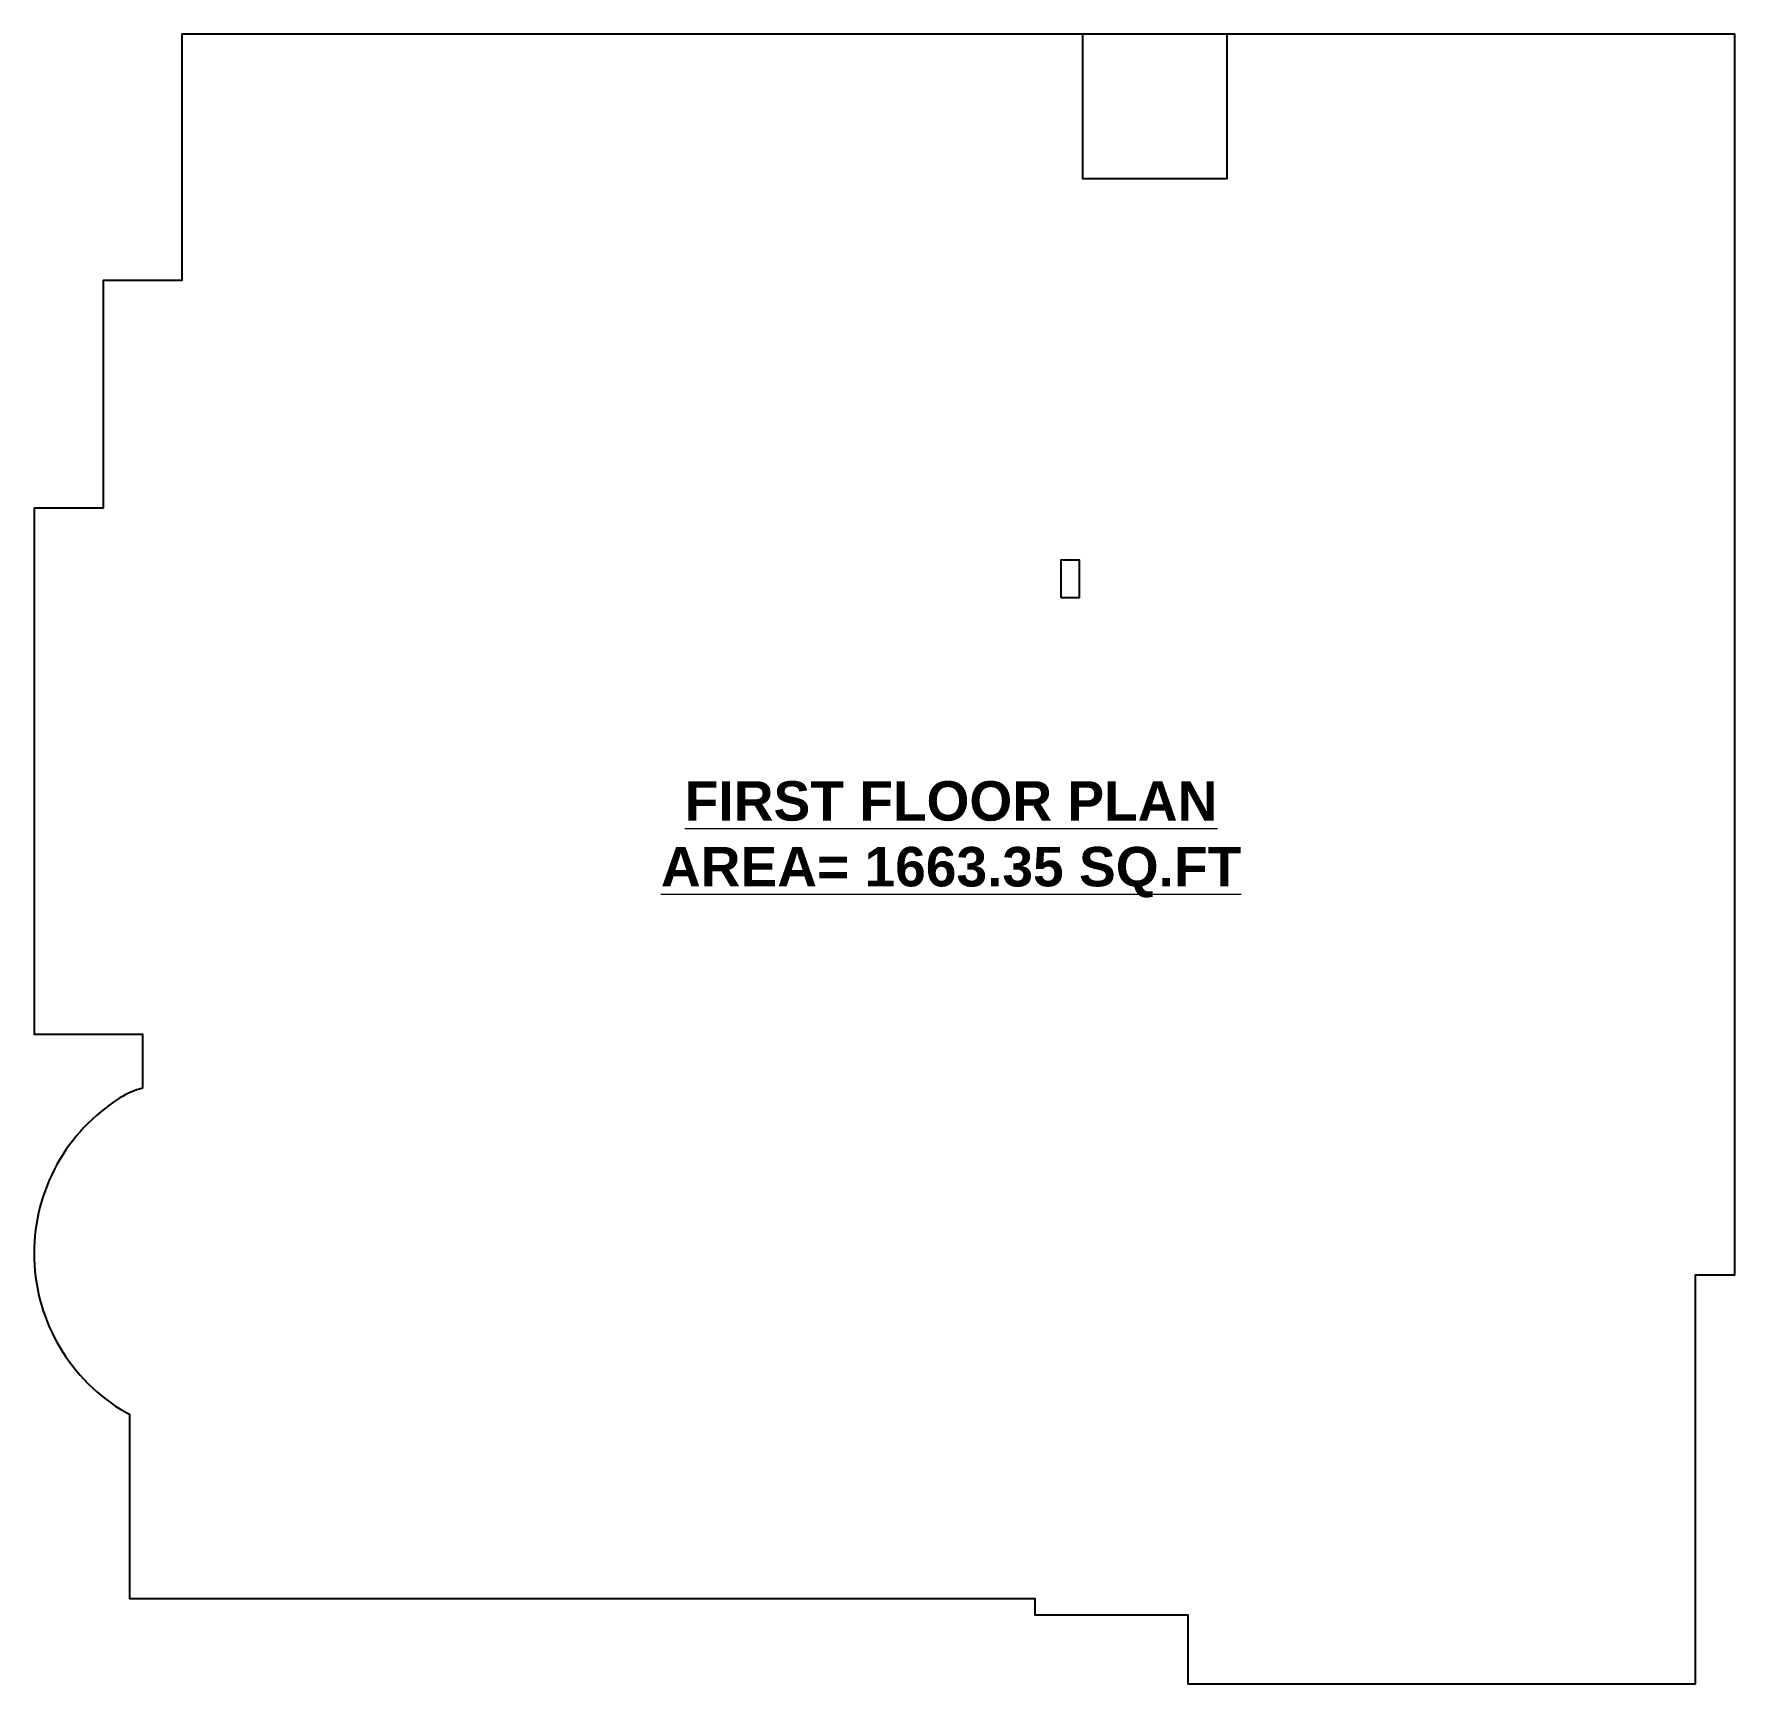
# Model space of a CAD drawing. Header units: inches. Extents: x 3672 to 10975, y -27382 to -746.
# Drawn here: x 7565 to 8083, y -23936 to -23434 of the extents above; entities that cross this region are included whole.
import ezdxf

# ---------------------------------------------------------------- set-up
doc = ezdxf.new("R2010")
doc.units = ezdxf.units.IN
doc.header["$LTSCALE"] = 17
doc.header["$MEASUREMENT"] = 0
doc.layers.add('25 BOT BAR', color=12, linetype='Continuous', lineweight=25)
doc.layers.add('TEXT', color=231, linetype='Continuous', lineweight=20)

msp = doc.modelspace()

# ---------------------------------------------------------------- linework, layer by layer
at = {"layer": '25 BOT BAR'}
msp.add_lwpolyline([(7884.36, -23434.15), (7610.36, -23434.15), (7610.36, -23509.15), (7586.36, -23509.15), (7586.36, -23578.4), (7565.36, -23578.4), (7565.36, -23738.4), (7598.36, -23738.4), (7598.36, -23754.89, 0.078543), (7591.47, -23757.85, 0.551995), (7591.47, -23852.46, 0.034189), (7594.36, -23854.02), (7594.36, -23910.15), (7869.82, -23910.15), (7869.82, -23915.15), (7916.36, -23915.15), (7916.36, -23936.15), (8070.82, -23936.15), (8070.82, -23811.64), (8082.82, -23811.64), (8082.82, -23434.15), (7928.36, -23434.15)], format="xyb", close=True, dxfattribs=at)
for points in [[(7928.36, -23434.15), (7884.36, -23434.15), (7884.36, -23478.15), (7928.36, -23478.15)], [(7877.86, -23605.65), (7877.86, -23594.15), (7883.36, -23594.15), (7883.36, -23605.65)]]:
    msp.add_lwpolyline(points, close=True, dxfattribs=at)

# ---------------------------------------------------------------- texts
at = {"layer": 'TEXT', "insert": (7844.34, -23661.48), "char_height": 12, "width": 396.2985, "attachment_point": 2}
msp.add_mtext('{\\fArial|b1|i0|c0|p34;\\LFIRST FLOOR PLAN \\PAREA= 1663.35 SQ.FT}', dxfattribs=at)

doc.saveas('drawing.dxf')
